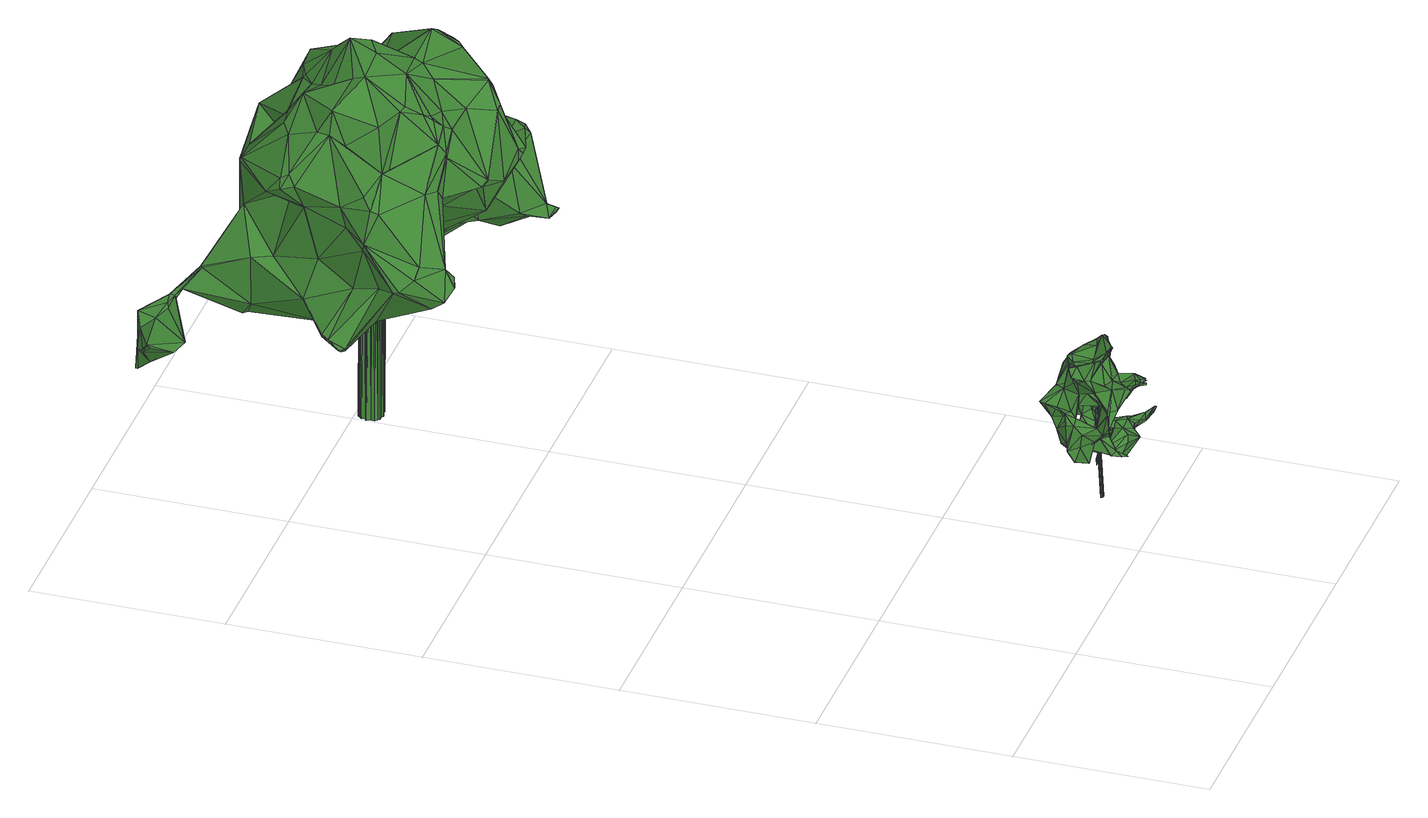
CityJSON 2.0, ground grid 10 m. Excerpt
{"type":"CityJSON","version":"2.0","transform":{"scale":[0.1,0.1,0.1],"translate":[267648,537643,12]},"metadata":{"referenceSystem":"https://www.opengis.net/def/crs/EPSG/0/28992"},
"CityObjects":{
"tree1":{"type":"SolitaryVegetationObject","attributes":{"gtid":452,"crown_width_m":4.93,"crown_median_z":18.15,"crown_r50_m":0.267,"crown_porosity":0.934,"trunk_H_m":5.14,"trunk_DBH_m":0.182,"trunk_radius_m":0.091,"trunk_base_height_m":13.01,"original_gtid":"515"},"geometry":[{"type":"MultiSurface","lod":"3","boundaries":[[[0,1,2]],[[3,4,5]],[[6,7,8]],[[9,10,11]],[[12,13,14]],[[15,16,17]],[[18,19,20]],[[5,21,22]],[[3,5,22]],[[23,24,25]],[[26,27,28]],[[29,30,18]],[[31,32,33]],[[17,34,35]],[[36,37,38]],[[39,40,41]],[[18,42,43]],[[44,45,46]],[[47,48,49]],[[35,34,50]],[[51,27,52]],[[53,54,21]],[[55,56,57]],[[40,58,41]],[[59,60,61]],[[62,63,64]],[[65,66,67]],[[68,0,2]],[[69,70,71]],[[72,43,73]],[[0,74,1]],[[30,75,76]],[[71,70,72]],[[77,78,79]],[[80,81,82]],[[24,23,11]],[[11,23,9]],[[57,83,55]],[[84,85,86]],[[87,39,41]],[[88,89,90]],[[22,21,54]],[[91,9,23]],[[87,92,39]],[[53,21,93]],[[94,95,31]],[[96,97,52]],[[98,99,90]],[[62,100,101]],[[102,91,103]],[[104,72,70]],[[105,106,107]],[[108,109,110]],[[111,109,108]],[[112,113,102]],[[110,114,115]],[[110,115,108]],[[53,107,106]],[[84,5,85]],[[87,41,47]],[[116,97,117]],[[118,119,120]],[[28,1,74]],[[121,54,122]],[[123,124,125]],[[89,125,124]],[[89,124,123]],[[126,127,128]],[[57,56,98]],[[108,129,111]],[[22,121,3]],[[44,130,45]],[[26,74,131]],[[132,133,44]],[[134,135,136]],[[137,135,138]],[[139,140,141]],[[142,100,51]],[[130,32,45]],[[12,14,139]],[[140,139,14]],[[143,144,145]],[[143,145,146]],[[17,147,34]],[[17,148,147]],[[37,36,111]],[[62,60,63]],[[149,114,110]],[[150,151,152]],[[7,151,150]],[[153,154,66]],[[155,156,157]],[[155,157,12]],[[97,116,158]],[[159,160,161]],[[59,65,154]],[[71,138,160]],[[98,56,55]],[[44,133,130]],[[162,107,83]],[[54,121,22]],[[163,27,52]],[[164,165,156]],[[31,33,49]],[[62,166,96]],[[2,96,166]],[[119,145,76]],[[144,73,145]],[[106,105,18]],[[163,52,97]],[[65,167,168]],[[134,169,150]],[[7,150,169]],[[170,171,172]],[[170,172,6]],[[121,4,3]],[[75,30,29]],[[75,29,118]],[[6,172,152]],[[79,173,174]],[[86,175,176]],[[152,151,6]],[[20,89,88]],[[142,51,165]],[[148,17,16]],[[177,178,139]],[[179,180,34]],[[92,165,40]],[[101,181,61]],[[61,181,182]],[[92,40,39]],[[183,184,185]],[[45,133,46]],[[53,106,186]],[[187,188,176]],[[59,189,65]],[[37,81,38]],[[165,154,142]],[[61,60,101]],[[68,2,190]],[[28,74,26]],[[25,125,162]],[[191,192,193]],[[191,194,192]],[[105,125,195]],[[105,162,125]],[[154,181,101]],[[154,101,142]],[[196,197,79]],[[79,187,196]],[[100,142,101]],[[191,197,196]],[[93,107,53]],[[92,87,33]],[[11,10,141]],[[198,32,31]],[[130,133,14]],[[199,185,184]],[[119,76,120]],[[32,183,45]],[[78,149,187]],[[154,66,65]],[[57,98,83]],[[83,98,162]],[[200,112,201]],[[86,176,84]],[[202,162,124]],[[202,124,91]],[[203,99,98]],[[7,6,151]],[[172,204,152]],[[76,42,30]],[[160,205,144]],[[206,66,207]],[[153,66,206]],[[96,27,62]],[[52,27,96]],[[165,15,40]],[[51,15,165]],[[71,160,159]],[[8,7,208]],[[8,208,126]],[[193,189,59]],[[51,100,62]],[[191,203,197]],[[146,209,210]],[[85,175,86]],[[168,211,155]],[[138,161,160]],[[155,67,156]],[[147,131,150]],[[152,147,150]],[[73,205,72]],[[212,34,204]],[[167,89,123]],[[167,123,168]],[[92,157,165]],[[182,181,178]],[[147,152,204]],[[213,78,214]],[[114,129,115]],[[175,215,216]],[[162,105,107]],[[32,130,133]],[[179,217,171]],[[212,171,217]],[[157,156,165]],[[60,154,63]],[[59,154,60]],[[103,91,124]],[[201,182,218]],[[219,132,44]],[[182,220,218]],[[71,205,137]],[[205,143,137]],[[85,5,215]],[[84,174,5]],[[176,174,84]],[[122,214,4]],[[122,4,121]],[[10,113,112]],[[119,221,222]],[[75,120,76]],[[180,50,34]],[[157,92,33]],[[68,223,0]],[[157,13,12]],[[211,89,20]],[[125,89,211]],[[65,207,66]],[[78,215,4]],[[78,4,214]],[[224,225,192]],[[224,192,194]],[[51,148,16]],[[226,111,36]],[[201,218,200]],[[90,227,193]],[[89,227,90]],[[103,162,98]],[[228,209,127]],[[103,90,225]],[[103,98,90]],[[38,81,80]],[[193,114,149]],[[204,172,212]],[[212,217,34]],[[220,177,200]],[[220,200,218]],[[30,42,18]],[[29,221,118]],[[148,131,147]],[[26,131,148]],[[1,28,2]],[[97,158,163]],[[224,80,82]],[[224,82,102]],[[101,60,62]],[[36,109,226]],[[36,38,109]],[[111,226,109]],[[73,76,145]],[[229,230,135]],[[68,69,159]],[[181,65,178]],[[51,16,15]],[[181,154,65]],[[138,135,74]],[[93,173,203]],[[197,203,173]],[[139,65,12]],[[139,178,65]],[[215,175,85]],[[231,106,18]],[[18,105,195]],[[75,118,120]],[[191,115,38]],[[183,133,45]],[[55,203,98]],[[213,149,78]],[[215,78,77]],[[143,205,144]],[[21,232,93]],[[5,232,21]],[[148,27,26]],[[51,27,148]],[[203,55,107]],[[203,107,93]],[[208,169,134]],[[7,169,208]],[[49,48,171]],[[139,141,177]],[[140,219,141]],[[11,141,219]],[[219,140,233]],[[128,94,234]],[[128,234,126]],[[157,33,32]],[[49,33,87]],[[49,87,47]],[[106,214,186]],[[198,31,183]],[[198,183,32]],[[199,209,146]],[[159,69,71]],[[157,32,13]],[[113,9,235]],[[74,135,131]],[[40,15,179]],[[208,134,228]],[[43,72,104]],[[44,236,219]],[[24,11,219]],[[24,219,236]],[[225,90,192]],[[90,193,192]],[[168,12,65]],[[131,134,150]],[[222,185,146]],[[113,235,91]],[[102,82,112]],[[201,112,82]],[[144,205,73]],[[160,205,71]],[[237,135,190]],[[69,135,237]],[[191,38,194]],[[190,135,68]],[[69,68,135]],[[161,138,74]],[[17,35,15]],[[195,125,211]],[[238,221,239]],[[185,221,183]],[[18,211,29]],[[195,211,18]],[[239,29,211]],[[178,220,182]],[[178,177,220]],[[102,225,224]],[[102,103,225]],[[44,46,239]],[[179,58,40]],[[239,236,44]],[[203,90,99]],[[240,241,19]],[[240,19,237]],[[123,236,168]],[[41,58,47]],[[173,93,232]],[[29,239,221]],[[194,38,80]],[[207,240,237]],[[83,107,55]],[[66,156,67]],[[228,134,209]],[[9,91,235]],[[13,32,133]],[[13,133,14]],[[168,155,12]],[[234,242,170]],[[170,242,171]],[[234,94,242]],[[238,183,221]],[[242,49,171]],[[58,171,48]],[[35,50,15]],[[179,15,50]],[[243,132,219]],[[219,233,243]],[[179,50,180]],[[134,131,135]],[[161,223,159]],[[38,115,108]],[[137,138,71]],[[236,25,24]],[[125,25,236]],[[74,0,223]],[[74,223,161]],[[118,221,119]],[[237,190,206]],[[206,207,237]],[[222,146,119]],[[145,119,146]],[[69,237,104]],[[159,223,68]],[[168,239,211]],[[203,88,90]],[[149,213,88]],[[108,115,129]],[[238,133,183]],[[238,46,133]],[[88,193,149]],[[191,88,203]],[[193,88,191]],[[5,4,215]],[[79,197,173]],[[164,156,66]],[[153,63,154]],[[187,176,216]],[[63,153,64]],[[165,66,154]],[[164,66,165]],[[64,153,190]],[[190,153,206]],[[110,187,149]],[[187,79,78]],[[77,79,187]],[[194,80,224]],[[196,187,110]],[[104,70,69]],[[207,65,67]],[[207,67,240]],[[177,141,10]],[[49,242,31]],[[72,205,71]],[[31,242,94]],[[76,73,42]],[[73,43,42]],[[236,235,125]],[[208,228,127]],[[126,208,127]],[[125,235,123]],[[10,112,200]],[[200,177,10]],[[43,104,237]],[[163,28,27]],[[211,241,155]],[[199,146,185]],[[61,244,59]],[[240,155,241]],[[19,241,211]],[[59,111,129]],[[59,129,193]],[[193,129,114]],[[229,143,146]],[[229,137,143]],[[58,48,47]],[[155,240,67]],[[79,188,187]],[[231,18,20]],[[214,231,213]],[[231,20,213]],[[20,88,213]],[[231,214,106]],[[103,124,162]],[[168,236,239]],[[238,239,46]],[[58,179,171]],[[243,140,14]],[[167,189,89]],[[65,189,167]],[[243,14,133]],[[243,133,132]],[[215,77,216]],[[174,232,5]],[[176,175,216]],[[77,187,216]],[[201,244,182]],[[185,222,221]],[[111,244,37]],[[111,59,244]],[[81,201,82]],[[81,244,201]],[[37,244,81]],[[182,244,61]],[[123,245,236]],[[235,236,245]],[[235,245,123]],[[146,210,230]],[[109,38,108]],[[229,146,230]],[[210,246,230]],[[190,166,64]],[[2,166,190]],[[211,20,19]],[[43,19,18]],[[237,19,43]],[[113,91,102]],[[54,186,122]],[[214,122,186]],[[209,199,127]],[[199,184,127]],[[128,127,184]],[[64,166,62]],[[126,247,8]],[[126,234,247]],[[8,247,6]],[[170,6,247]],[[170,247,234]],[[230,248,135]],[[246,248,230]],[[210,248,246]],[[191,196,115]],[[196,110,115]],[[34,217,179]],[[172,171,212]],[[243,233,140]],[[204,34,147]],[[51,62,27]],[[249,28,158]],[[163,158,28]],[[184,95,128]],[[94,128,95]],[[183,95,184]],[[31,95,183]],[[54,53,186]],[[248,210,136]],[[209,136,210]],[[134,136,209]],[[135,137,229]],[[135,248,136]],[[173,232,174]],[[97,249,117]],[[97,96,249]],[[96,2,249]],[[249,2,28]],[[249,158,117]],[[117,158,116]],[[23,202,91]],[[25,202,23]],[[162,202,25]],[[193,227,189]],[[89,189,227]],[[79,174,188]],[[176,188,174]],[[9,113,10]],[[250,251,252]],[[250,252,253]],[[253,252,254]],[[253,254,255]],[[254,252,256]],[[254,256,255]],[[252,251,257]],[[252,257,256]],[[256,257,258]],[[256,258,255]],[[257,251,258]],[[258,251,259]],[[258,259,255]],[[259,251,255]],[[251,250,255]],[[255,250,253]]]}]},
"tree2":{"type":"SolitaryVegetationObject","attributes":{"gtid":91,"crown_width_m":16.5,"crown_median_z":24.93,"crown_r50_m":0.569,"crown_porosity":0.858,"trunk_H_m":11.94,"trunk_DBH_m":1.24,"trunk_radius_m":0.62,"trunk_base_height_m":12.99,"original_gtid":"96"},"geometry":[{"type":"Solid","lod":"3","boundaries":[[[[260,261,262]],[[263,264,265]],[[266,267,268]],[[269,270,271]],[[272,268,267]],[[273,274,275]],[[276,277,278]],[[279,280,281]],[[282,283,284]],[[285,286,287]],[[288,289,290]],[[291,292,293]],[[294,295,296]],[[297,298,299]],[[300,301,302]],[[303,304,305]],[[306,260,262]],[[307,308,266]],[[309,310,311]],[[312,313,314]],[[315,316,317]],[[318,319,317]],[[314,313,320]],[[321,322,323]],[[324,325,326]],[[291,327,328]],[[329,330,331]],[[332,333,334]],[[335,316,273]],[[292,336,293]],[[290,289,337]],[[338,339,327]],[[327,339,340]],[[341,342,343]],[[344,345,346]],[[327,291,293]],[[347,348,349]],[[350,351,352]],[[338,353,354]],[[299,355,297]],[[289,288,337]],[[292,291,328]],[[292,328,356]],[[357,358,359]],[[360,361,353]],[[362,309,363]],[[364,365,366]],[[367,260,368]],[[350,369,351]],[[370,351,369]],[[267,303,272]],[[270,269,310]],[[343,371,341]],[[372,373,374]],[[284,283,375]],[[376,299,298]],[[304,377,305]],[[378,379,368]],[[380,381,382]],[[350,342,369]],[[324,383,325]],[[260,367,261]],[[381,384,385]],[[381,386,384]],[[387,388,389]],[[285,390,391]],[[386,392,393]],[[381,392,386]],[[311,363,309]],[[363,269,271]],[[311,269,363]],[[394,338,354]],[[296,270,310]],[[296,395,270]],[[330,396,397]],[[377,304,398]],[[399,271,270]],[[400,319,318]],[[389,301,300]],[[401,402,403]],[[404,405,406]],[[300,302,378]],[[389,300,407]],[[285,408,312]],[[409,386,393]],[[302,379,378]],[[395,410,399]],[[270,395,399]],[[411,375,283]],[[412,376,298]],[[413,414,415]],[[260,416,368]],[[417,317,316]],[[417,316,418]],[[419,420,421]],[[335,273,422]],[[423,424,425]],[[426,281,307]],[[427,413,415]],[[427,415,265]],[[428,278,277]],[[428,277,370]],[[325,429,326]],[[380,345,430]],[[344,430,345]],[[342,431,343]],[[334,359,432]],[[417,433,434]],[[416,435,436]],[[265,415,282]],[[437,263,436]],[[438,313,439]],[[372,424,423]],[[330,372,423]],[[262,440,306]],[[441,442,401]],[[292,443,336]],[[360,336,443]],[[444,389,388]],[[290,418,445]],[[382,385,446]],[[382,381,385]],[[384,446,385]],[[384,428,446]],[[447,355,299]],[[394,339,338]],[[354,353,394]],[[361,394,353]],[[448,423,425]],[[297,449,397]],[[426,434,433]],[[417,434,426]],[[262,450,440]],[[326,429,451]],[[400,318,417]],[[400,417,426]],[[447,452,453]],[[304,267,266]],[[304,266,280]],[[454,448,455]],[[449,374,373]],[[370,277,326]],[[412,332,334]],[[390,456,457]],[[287,456,390]],[[294,362,458]],[[324,321,383]],[[421,321,324]],[[267,304,303]],[[399,410,441]],[[418,459,413]],[[458,460,295]],[[294,458,295]],[[282,284,263]],[[303,305,272]],[[368,416,378]],[[296,295,461]],[[296,461,462]],[[390,457,391]],[[307,463,464]],[[465,360,443]],[[287,390,285]],[[438,320,313]],[[340,339,394]],[[298,332,412]],[[297,332,298]],[[401,466,437]],[[401,442,377]],[[442,456,377]],[[397,332,297]],[[467,468,282]],[[431,342,350]],[[266,268,307]],[[311,310,269]],[[309,362,294]],[[261,367,469]],[[435,470,441]],[[368,379,367]],[[471,392,467]],[[456,395,296]],[[442,395,456]],[[273,316,472]],[[416,375,473]],[[302,474,379]],[[305,377,456]],[[447,299,452]],[[475,455,476]],[[475,476,429]],[[446,428,477]],[[370,369,477]],[[341,477,369]],[[477,341,478]],[[479,374,449]],[[389,480,481]],[[455,405,454]],[[272,305,287]],[[482,287,286]],[[349,483,347]],[[430,468,467]],[[448,484,423]],[[324,419,421]],[[485,465,356]],[[472,274,273]],[[340,486,327]],[[399,469,271]],[[261,469,399]],[[315,487,472]],[[474,301,357]],[[417,318,317]],[[441,410,442]],[[468,411,283]],[[462,457,296]],[[260,306,416]],[[454,348,347]],[[266,308,280]],[[488,489,352]],[[431,352,489]],[[294,296,490]],[[383,321,323]],[[325,383,323]],[[425,424,476]],[[461,396,462]],[[491,396,461]],[[468,430,411]],[[455,448,425]],[[482,483,492]],[[473,407,300]],[[307,493,494]],[[494,426,307]],[[307,268,272]],[[343,495,453]],[[426,494,400]],[[280,308,281]],[[352,431,350]],[[429,323,405]],[[429,405,455]],[[481,301,389]],[[329,396,330]],[[302,301,474]],[[399,441,470]],[[442,410,395]],[[286,483,482]],[[287,305,456]],[[458,362,469]],[[309,490,310]],[[290,445,288]],[[496,288,445]],[[456,296,457]],[[335,445,418]],[[366,445,422]],[[496,445,366]],[[422,445,335]],[[320,457,462]],[[263,265,282]],[[280,279,403]],[[403,466,401]],[[326,419,324]],[[276,278,497]],[[325,323,429]],[[277,276,419]],[[277,419,326]],[[451,370,326]],[[498,365,364]],[[414,459,337]],[[414,413,459]],[[499,344,407]],[[446,478,382]],[[477,478,446]],[[341,369,342]],[[274,472,487]],[[497,420,419]],[[276,497,419]],[[352,429,488]],[[451,429,352]],[[355,449,297]],[[355,479,449]],[[401,377,398]],[[401,398,304]],[[388,500,444]],[[420,487,501]],[[421,501,487]],[[391,408,285]],[[313,312,485]],[[313,485,356]],[[284,375,436]],[[416,436,375]],[[421,487,319]],[[347,484,454]],[[331,484,347]],[[314,320,462]],[[378,416,300]],[[262,261,450]],[[283,282,468]],[[492,463,272]],[[307,272,463]],[[499,407,473]],[[281,433,279]],[[279,502,265]],[[400,494,322]],[[493,322,494]],[[454,484,448]],[[440,470,435]],[[306,440,416]],[[417,503,433]],[[418,503,417]],[[488,429,476]],[[504,374,479]],[[504,372,374]],[[447,479,355]],[[424,372,505]],[[282,415,471]],[[426,433,281]],[[497,274,487]],[[386,506,384]],[[428,384,506]],[[389,407,387]],[[344,387,407]],[[349,348,404]],[[475,429,455]],[[330,449,372]],[[397,449,330]],[[389,444,480]],[[315,472,316]],[[397,396,332]],[[491,332,396]],[[416,473,300]],[[335,418,316]],[[330,484,331]],[[423,484,330]],[[313,356,439]],[[482,272,287]],[[454,404,348]],[[482,492,272]],[[286,331,483]],[[347,483,331]],[[286,329,331]],[[327,293,507]],[[327,507,338]],[[411,430,499]],[[301,480,508]],[[366,422,364]],[[370,477,428]],[[337,459,290]],[[418,290,459]],[[467,392,380]],[[467,380,430]],[[499,430,344]],[[480,371,343]],[[509,264,403]],[[464,463,349]],[[481,480,301]],[[497,506,510]],[[451,351,370]],[[447,511,479]],[[504,511,512]],[[479,511,504]],[[418,413,503]],[[498,393,392]],[[498,392,471]],[[412,432,376]],[[314,462,396]],[[314,396,329]],[[358,376,432]],[[431,495,343]],[[497,487,420]],[[334,295,460]],[[359,379,474]],[[359,474,357]],[[308,307,281]],[[288,496,337]],[[366,337,496]],[[437,441,401]],[[493,404,322]],[[404,493,464]],[[404,464,349]],[[364,513,393]],[[278,506,497]],[[440,450,470]],[[412,334,432]],[[352,351,451]],[[503,502,433]],[[322,321,319]],[[321,421,319]],[[322,319,400]],[[310,490,296]],[[294,490,309]],[[414,337,366]],[[471,467,282]],[[363,271,469]],[[399,450,261]],[[320,514,457]],[[367,379,469]],[[458,469,379]],[[362,363,469]],[[499,473,375]],[[499,375,411]],[[508,480,343]],[[508,343,453]],[[265,502,515]],[[437,466,263]],[[264,263,466]],[[498,471,365]],[[329,516,314]],[[312,314,516]],[[285,516,286]],[[312,516,285]],[[364,422,513]],[[489,488,517]],[[453,452,358]],[[295,334,333]],[[428,506,278]],[[403,264,466]],[[518,453,358]],[[518,358,301]],[[359,358,432]],[[357,301,358]],[[358,452,376]],[[286,516,329]],[[382,345,380]],[[376,452,299]],[[284,436,263]],[[454,405,404]],[[433,502,279]],[[514,485,408]],[[485,312,408]],[[514,408,391]],[[360,465,361]],[[519,361,520]],[[510,274,497]],[[273,513,422]],[[301,508,518]],[[444,341,371]],[[387,500,388]],[[322,406,323]],[[518,508,453]],[[341,444,500]],[[480,444,371]],[[382,478,345]],[[364,393,498]],[[379,460,458]],[[334,460,359]],[[332,491,333]],[[461,333,491]],[[295,333,461]],[[380,392,381]],[[359,460,379]],[[512,511,489]],[[509,403,279]],[[409,393,513]],[[511,447,521]],[[511,521,489]],[[427,515,413]],[[265,515,427]],[[503,515,502]],[[465,514,438]],[[465,438,361]],[[437,436,435]],[[435,441,437]],[[391,457,514]],[[440,435,416]],[[450,399,470]],[[320,438,514]],[[465,485,514]],[[510,386,409]],[[510,506,386]],[[421,420,501]],[[360,353,507]],[[338,507,353]],[[449,373,372]],[[510,409,274]],[[273,275,513]],[[315,317,319]],[[315,319,487]],[[346,500,387]],[[455,425,476]],[[483,463,492]],[[346,341,500]],[[307,464,493]],[[489,517,512]],[[513,275,409]],[[409,275,274]],[[503,413,515]],[[509,279,264]],[[279,265,264]],[[415,414,365]],[[415,365,471]],[[304,402,401]],[[414,366,365]],[[476,424,505]],[[476,505,488]],[[483,349,463]],[[280,403,402]],[[280,402,304]],[[519,520,439]],[[478,341,346]],[[447,453,495]],[[431,489,521]],[[322,404,406]],[[522,447,495]],[[522,495,431]],[[521,522,431]],[[521,447,522]],[[323,406,405]],[[505,372,504]],[[504,512,517]],[[505,504,517]],[[505,517,488]],[[507,293,336]],[[360,507,336]],[[519,394,361]],[[486,340,394]],[[486,328,327]],[[344,346,387]],[[356,328,486]],[[486,519,356]],[[394,519,486]],[[439,356,519]],[[438,520,361]],[[439,520,438]],[[465,443,356]],[[356,443,292]],[[478,346,345]],[[523,524,525]],[[523,525,526]],[[526,525,527]],[[526,527,528]],[[525,524,529]],[[525,529,527]],[[527,529,530]],[[527,530,528]],[[529,524,531]],[[529,531,530]],[[530,531,532]],[[530,532,528]],[[531,524,533]],[[531,533,532]],[[532,533,534]],[[532,534,528]],[[533,524,535]],[[533,535,534]],[[534,535,536]],[[534,536,528]],[[535,524,537]],[[535,537,536]],[[536,537,538]],[[536,538,528]],[[537,524,539]],[[537,539,538]],[[538,539,540]],[[538,540,528]],[[539,524,541]],[[539,541,540]],[[540,541,542]],[[540,542,528]],[[541,524,543]],[[541,543,542]],[[542,543,544]],[[542,544,528]],[[543,524,545]],[[543,545,544]],[[544,545,546]],[[544,546,528]],[[545,524,547]],[[545,547,546]],[[546,547,548]],[[546,548,528]],[[547,524,549]],[[547,549,548]],[[548,549,550]],[[548,550,528]],[[549,524,551]],[[549,551,550]],[[550,551,552]],[[550,552,528]],[[551,524,553]],[[551,553,552]],[[552,553,554]],[[552,554,528]],[[553,524,555]],[[553,555,554]],[[554,555,556]],[[554,556,528]],[[555,524,557]],[[555,557,556]],[[556,557,558]],[[556,558,528]],[[557,524,559]],[[557,559,558]],[[558,559,560]],[[558,560,528]],[[559,524,561]],[[559,561,560]],[[560,561,562]],[[560,562,528]],[[561,524,563]],[[561,563,562]],[[562,563,564]],[[562,564,528]],[[563,524,565]],[[563,565,564]],[[564,565,566]],[[564,566,528]],[[565,524,567]],[[565,567,566]],[[566,567,568]],[[566,568,528]],[[567,524,569]],[[567,569,568]],[[568,569,570]],[[568,570,528]],[[569,524,571]],[[569,571,570]],[[570,571,572]],[[570,572,528]],[[571,524,523]],[[571,523,572]],[[572,523,526]],[[572,526,528]]]]}]}
},
"vertices":[
[149,12,76],[146,14,78],[144,14,77],[165,21,45],[159,23,48],[161,20,44],[153,36,95],[159,35,91],[157,40,90],[128,46,44],[125,44,47],[126,48,47],[127,41,62],[129,44,64],[125,46,65],[128,34,84],[135,29,78],[137,31,89],[151,38,51],[146,39,57],[146,37,50],[163,28,39],[166,24,44],[135,49,42],[136,50,43],[139,47,43],[139,22,79],[132,17,81],[140,15,81],[153,47,57],[156,46,58],[142,49,83],[136,50,72],[133,44,78],[134,28,94],[134,32,91],[128,18,44],[127,23,44],[133,20,42],[123,40,86],[125,36,85],[123,42,87],[153,43,59],[153,40,60],[133,55,57],[129,60,67],[133,55,58],[128,45,89],[132,43,88],[136,44,86],[132,30,93],[131,24,79],[131,15,81],[160,32,40],[164,29,40],[147,35,32],[145,36,26],[147,37,28],[132,42,88],[130,25,53],[125,23,62],[124,23,59],[128,20,70],[131,24,68],[133,22,70],[129,31,57],[135,30,67],[137,32,65],[149,18,71],[152,23,62],[154,28,65],[158,28,65],[158,31,64],[160,37,64],[149,18,79],[156,50,59],[158,47,60],[154,17,50],[153,23,50],[152,19,49],[131,26,44],[128,24,44],[130,30,46],[147,36,32],[159,12,52],[159,13,52],[159,10,56],[128,43,84],[147,28,47],[140,36,47],[141,34,44],[134,45,41],[127,40,82],[155,30,44],[142,50,87],[146,51,82],[133,15,79],[133,12,82],[145,35,33],[145,35,41],[125,23,70],[120,22,63],[132,37,42],[135,37,40],[153,32,65],[148,37,46],[155,36,46],[152,34,42],[132,19,43],[130,16,44],[142,13,48],[129,21,46],[127,38,46],[128,41,44],[144,20,47],[141,19,44],[136,8,83],[136,8,82],[154,51,60],[154,45,60],[156,49,60],[165,25,44],[162,26,44],[127,40,48],[138,41,43],[138,44,44],[156,46,86],[154,44,80],[150,51,84],[133,23,44],[128,57,67],[147,26,79],[132,49,59],[131,52,64],[154,30,79],[149,24,70],[153,30,79],[155,28,65],[156,21,69],[121,40,61],[121,44,61],[122,44,50],[125,24,70],[155,32,66],[162,35,66],[156,39,64],[148,41,69],[142,29,91],[138,26,80],[146,23,49],[150,31,85],[154,35,95],[146,29,94],[133,26,69],[128,25,66],[134,42,65],[135,38,72],[133,41,72],[137,11,82],[157,19,69],[163,28,68],[160,16,70],[142,38,42],[134,13,82],[136,35,72],[129,32,77],[135,19,76],[130,33,49],[135,47,58],[155,39,88],[146,38,85],[139,37,87],[144,31,91],[153,21,49],[157,20,48],[159,11,56],[154,14,50],[117,42,49],[119,35,58],[133,33,92],[132,30,94],[120,25,59],[120,29,55],[140,55,71],[151,55,77],[146,50,71],[159,32,44],[147,18,49],[154,17,49],[131,31,48],[141,23,72],[141,20,44],[134,28,45],[134,27,45],[133,24,44],[146,38,50],[145,17,45],[147,21,47],[142,48,72],[156,46,76],[116,38,44],[122,33,49],[137,46,42],[148,28,47],[145,28,94],[160,30,66],[137,28,69],[137,31,65],[156,41,87],[148,39,79],[143,36,75],[142,43,55],[140,32,89],[150,28,50],[157,25,49],[157,15,53],[154,14,51],[135,32,91],[114,30,46],[131,52,52],[119,36,51],[143,50,60],[151,42,61],[156,18,69],[133,30,45],[135,31,44],[129,15,44],[136,31,45],[153,41,83],[151,30,66],[148,32,66],[150,31,48],[158,25,45],[126,43,56],[146,49,86],[129,44,44],[131,51,52],[146,30,61],[135,50,60],[142,51,58],[138,34,65],[143,41,66],[139,46,86],[129,45,61],[125,28,54],[125,44,48],[141,31,75],[154,39,88],[144,29,78],[137,11,81],[143,32,10],[142,32,10],[143,33,10],[141,34,62],[141,35,61],[140,34,61],[140,35,61],[142,33,10],[139,35,61],[139,34,61],
[53,338,115],[52,344,111],[56,339,114],[107,360,124],[116,367,112],[117,362,113],[131,398,59],[127,400,54],[128,400,58],[24,381,96],[34,386,94],[24,379,97],[118,414,65],[187,340,138],[187,352,141],[185,344,141],[167,370,193],[164,377,198],[166,367,192],[145,372,93],[138,381,76],[144,378,82],[119,338,129],[103,338,151],[93,352,144],[68,443,85],[93,434,107],[86,421,83],[169,317,105],[168,318,103],[171,324,101],[26,486,66],[30,483,69],[26,485,66],[49,383,117],[56,403,126],[48,408,107],[72,447,166],[55,422,169],[71,423,184],[69,353,164],[61,372,177],[46,369,163],[115,402,59],[109,394,64],[90,409,77],[60,335,120],[141,395,79],[139,385,75],[25,388,101],[27,392,101],[23,382,97],[56,467,104],[45,475,99],[57,463,110],[189,366,123],[184,362,108],[188,370,113],[184,378,110],[187,369,127],[56,462,110],[188,394,150],[167,391,120],[166,407,152],[185,402,175],[181,406,177],[179,405,182],[20,483,81],[29,486,83],[84,452,127],[94,455,151],[94,443,127],[55,429,160],[59,411,152],[55,410,155],[170,341,114],[24,478,72],[163,320,102],[10,477,86],[10,478,86],[14,479,85],[111,376,204],[117,393,209],[99,393,206],[100,349,184],[125,350,181],[108,357,188],[100,426,138],[120,404,135],[122,424,112],[128,399,209],[136,393,196],[131,417,201],[11,462,88],[2,471,94],[76,427,187],[38,489,91],[50,378,169],[70,402,188],[50,390,161],[23,463,84],[23,460,87],[46,369,121],[24,379,98],[161,336,137],[157,338,134],[165,322,109],[38,356,126],[43,350,131],[134,379,199],[161,379,200],[93,371,197],[118,453,169],[105,437,163],[94,429,179],[84,349,154],[56,418,171],[92,395,74],[48,349,136],[41,375,148],[134,337,177],[138,337,178],[142,344,188],[181,407,159],[153,346,177],[145,343,184],[157,343,163],[95,352,188],[92,356,192],[84,351,184],[66,442,83],[64,444,83],[145,330,150],[151,328,148],[6,474,93],[50,389,91],[78,448,136],[75,449,162],[95,391,75],[55,373,97],[181,381,111],[93,387,82],[118,400,88],[115,392,100],[136,402,129],[144,406,152],[152,395,143],[87,348,178],[54,468,101],[166,342,144],[60,375,92],[103,335,152],[51,421,165],[154,353,100],[157,333,106],[145,352,126],[61,340,129],[179,366,85],[182,351,81],[181,388,170],[181,376,160],[189,392,150],[183,336,136],[123,451,159],[124,452,163],[130,449,156],[168,398,98],[140,362,122],[163,364,191],[149,412,178],[107,333,154],[122,408,212],[52,414,167],[146,373,89],[158,373,103],[65,356,116],[74,372,132],[80,373,104],[45,472,99],[42,475,96],[66,337,122],[76,370,102],[66,379,88],[37,479,90],[91,361,195],[172,327,104],[144,345,188],[85,420,200],[130,445,153],[85,447,166],[55,344,112],[146,402,182],[70,408,189],[72,401,201],[130,430,149],[137,437,156],[70,407,82],[59,438,92],[43,376,143],[162,331,102],[50,387,150],[63,428,119],[58,438,119],[124,402,86],[128,400,111],[41,474,93],[98,381,112],[126,331,143],[105,335,151],[38,359,125],[65,355,116],[145,330,143],[189,353,138],[77,349,162],[45,373,165],[130,431,167],[129,438,171],[134,375,197],[129,368,192],[89,429,186],[89,372,196],[68,371,174],[110,414,92],[122,424,111],[114,445,157],[49,473,98],[30,485,87],[187,358,142],[134,432,194],[124,418,202],[27,392,102],[73,422,151],[115,414,90],[160,397,107],[166,399,102],[99,399,204],[168,318,106],[177,373,160],[150,329,145],[88,348,175],[94,358,193],[178,375,149],[146,371,93],[177,362,87],[116,430,189],[125,441,174],[161,361,173],[21,477,74],[83,381,189],[136,376,112],[167,350,141],[108,423,191],[117,429,190],[180,338,140],[50,470,100],[150,365,98],[76,444,112],[126,433,190],[74,395,181],[36,479,90],[40,474,94],[104,417,194],[99,409,198],[114,392,10],[108,392,10],[113,394,10],[115,392,129],[115,394,129],[109,392,129],[113,396,10],[114,395,129],[112,397,10],[113,396,129],[111,398,10],[112,397,129],[109,398,10],[110,398,129],[108,399,10],[109,398,129],[106,398,10],[107,398,129],[104,398,10],[105,398,129],[103,397,10],[104,397,129],[102,396,10],[103,395,129],[102,394,10],[103,394,129],[101,393,10],[102,392,129],[102,391,10],[103,391,129],[102,389,10],[103,389,129],[103,388,10],[104,388,129],[104,387,10],[105,387,129],[106,387,10],[107,386,129],[107,386,10],[109,386,129],[109,387,10],[110,386,129],[111,387,10],[112,387,129],[112,388,10],[113,388,129],[113,389,10],[114,389,129],[113,391,10],[115,391,129]
]}
